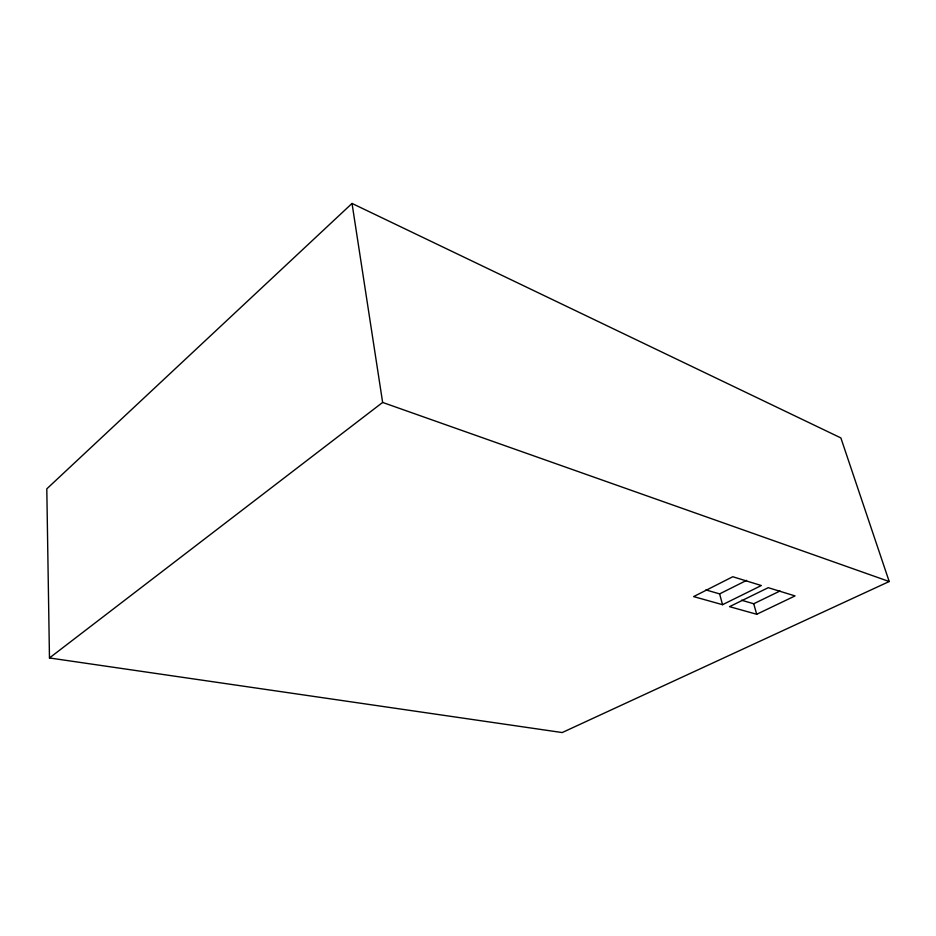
<?xml version="1.0" encoding="UTF-8"?>
<svg xmlns="http://www.w3.org/2000/svg" width="936" height="936" viewBox="0 0 936 936"><rect width="100%" height="100%" fill="white"/><g stroke="black" fill="none" stroke-linecap="round" stroke-linejoin="round"><path stroke-width="1.4" d="M352.03 203.44L46.8 488.849L49.468 657.961L562.185 732.56L889.2 581.525L840.867 437.919L352.03 203.44L382.637 402.433L49.468 657.961M705.873 589.914L719.608 593.892L746.612 580.367M722.533 604.691L761.331 585.538L732.771 576.74L693.623 596.595L722.533 604.691L719.608 593.892M741.523 600.222L753.726 603.755L780.016 590.99M756.697 614.273L795.038 595.928L768.245 587.679L729.542 606.657L756.697 614.273L753.726 603.755M382.637 402.433L889.2 581.525"/></g></svg>
